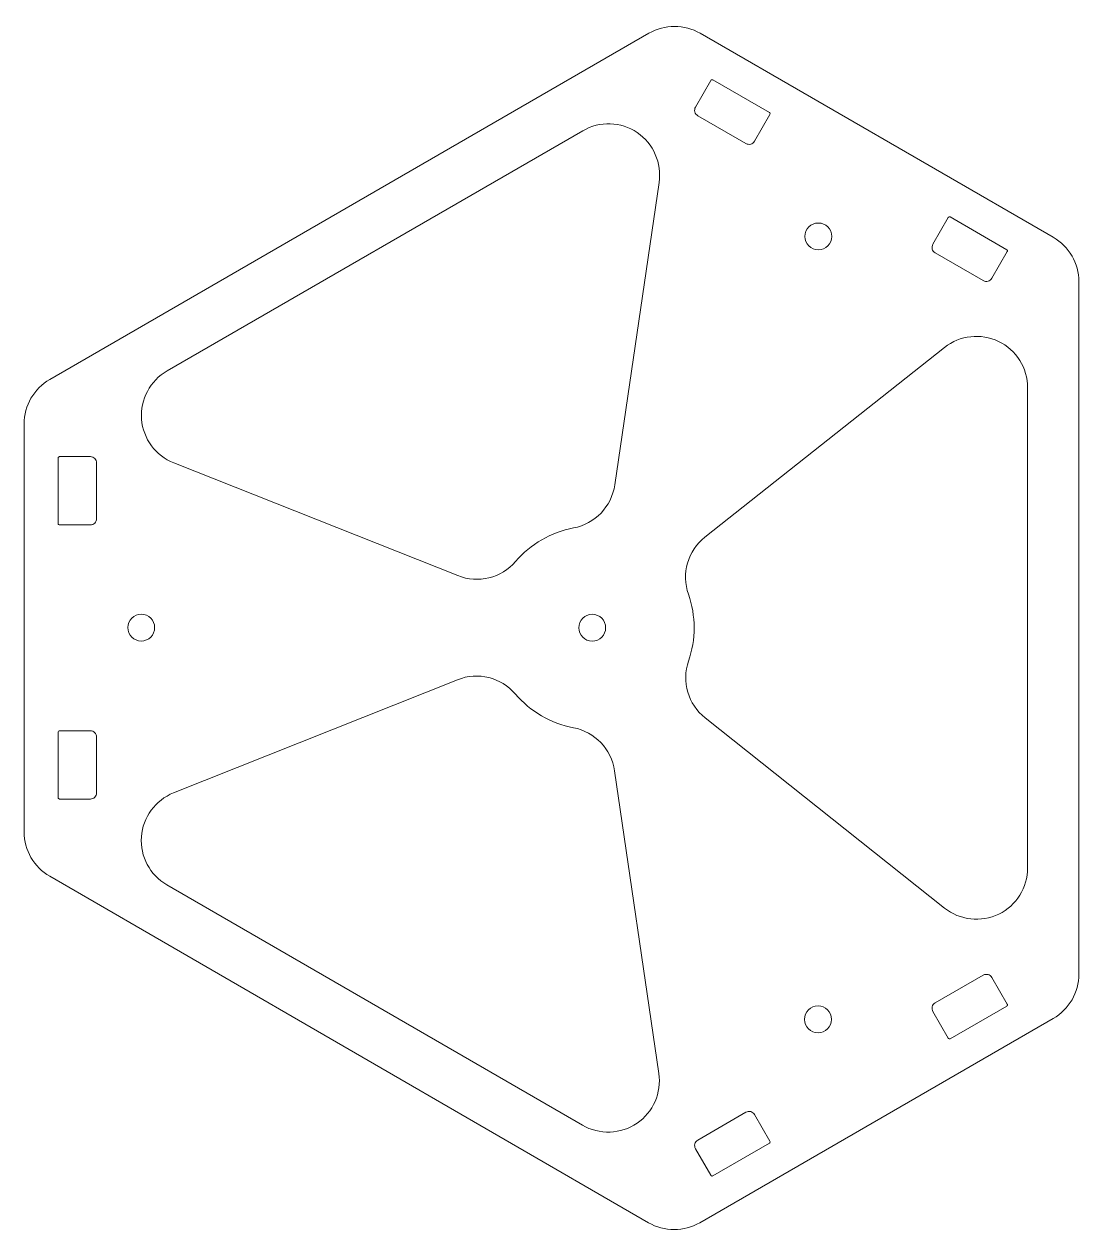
# Model space of a CAD drawing. Header units: inches. Extents: x -7 to 91, y -18 to 94.
import ezdxf

# ---------------------------------------------------------------- set-up
doc = ezdxf.new("R2010")
doc.units = ezdxf.units.IN
doc.header["$MEASUREMENT"] = 0
doc.layers.add('Layer 1', color=7, linetype='Continuous')

msp = doc.modelspace()

# ---------------------------------------------------------------- linework, layer by layer
at = {"layer": 'Layer 1', "lineweight": 0}
for points, knots in [([(88.92, 1.4), (90.4, 2.25), (91.31, 3.83), (91.31, 5.54), (91.31, 5.54), (91.31, 70), (91.31, 70), (91.31, 71.71), (90.4, 73.28), (88.92, 74.13), (88.92, 74.13), (56.04, 93.12), (56.04, 93.12), (54.56, 93.97), (52.74, 93.97), (51.26, 93.12), (51.26, 93.12), (-4.55, 60.9), (-4.55, 60.9), (-6.03, 60.04), (-6.94, 58.47), (-6.94, 56.76), (-6.94, 56.76), (-6.94, 18.77), (-6.94, 18.77), (-6.94, 17.07), (-6.03, 15.49), (-4.55, 14.64), (-4.55, 14.64), (51.22, -17.61), (51.22, -17.61), (52.7, -18.46), (54.52, -18.46), (55.99, -17.61), (55.99, -17.61), (88.92, 1.4), (88.92, 1.4), (88.92, 1.4), (88.92, 1.4), (88.92, 1.4)], [0, 0, 0, 0, 1, 1, 1, 2, 2, 2, 3, 3, 3, 4, 4, 4, 5, 5, 5, 6, 6, 6, 7, 7, 7, 8, 8, 8, 9, 9, 9, 10, 10, 10, 11, 11, 11, 12, 12, 12, 13, 13, 13, 13]), ([(62.49, 85.74), (62.52, 85.72), (62.54, 85.69), (62.55, 85.66), (62.56, 85.63), (62.55, 85.59), (62.53, 85.56), (62.53, 85.56), (61.1, 83.08), (61.1, 83.08), (61.02, 82.94), (60.89, 82.84), (60.74, 82.8), (60.6, 82.76), (60.43, 82.79), (60.3, 82.86), (60.3, 82.86), (55.81, 85.45), (55.81, 85.45), (55.68, 85.53), (55.58, 85.66), (55.54, 85.81), (55.5, 85.96), (55.52, 86.12), (55.6, 86.25), (55.6, 86.25), (57.03, 88.74), (57.03, 88.74), (57.05, 88.77), (57.08, 88.79), (57.11, 88.8), (57.14, 88.8), (57.18, 88.8), (57.21, 88.78), (57.21, 88.78), (62.49, 85.74), (62.49, 85.74), (62.49, 85.74), (62.49, 85.74), (62.49, 85.74)], [0, 0, 0, 0, 1, 1, 1, 2, 2, 2, 3, 3, 3, 4, 4, 4, 5, 5, 5, 6, 6, 6, 7, 7, 7, 8, 8, 8, 9, 9, 9, 10, 10, 10, 11, 11, 11, 12, 12, 12, 13, 13, 13, 13]), ([(48.08, 51.07), (47.78, 49.06), (46.24, 47.45), (44.24, 47.07), (42.14, 46.67), (40.24, 45.57), (38.84, 43.95), (37.51, 42.41), (35.35, 41.88), (33.46, 42.63), (33.46, 42.63), (7.01, 53.12), (7.01, 53.12), (5.31, 53.79), (4.14, 55.38), (4, 57.2), (3.86, 59.02), (4.8, 60.78), (6.38, 61.7), (6.38, 61.7), (45.1, 84.05), (45.1, 84.05), (46.68, 84.97), (48.65, 84.9), (50.17, 83.88), (51.68, 82.86), (52.47, 81.03), (52.21, 79.22), (52.21, 79.22), (48.08, 51.07), (48.08, 51.07), (48.08, 51.07), (48.08, 51.07), (48.08, 51.07)], [0, 0, 0, 0, 1, 1, 1, 2, 2, 2, 3, 3, 3, 4, 4, 4, 5, 5, 5, 6, 6, 6, 7, 7, 7, 8, 8, 8, 9, 9, 9, 10, 10, 10, 11, 11, 11, 11]), ([(68.29, 74.21), (68.29, 73.52), (67.73, 72.96), (67.04, 72.96), (66.35, 72.96), (65.79, 73.52), (65.79, 74.21), (65.79, 74.9), (66.35, 75.46), (67.04, 75.46), (67.73, 75.46), (68.29, 74.9), (68.29, 74.21)], [0, 0, 0, 0, 1, 1, 1, 2, 2, 2, 3, 3, 3, 4, 4, 4, 4]), ([(84.59, 72.97), (84.62, 72.96), (84.64, 72.93), (84.65, 72.89), (84.66, 72.86), (84.66, 72.83), (84.64, 72.8), (84.64, 72.8), (83.21, 70.31), (83.21, 70.31), (83.13, 70.18), (83, 70.08), (82.85, 70.04), (82.7, 70), (82.54, 70.02), (82.41, 70.1), (82.41, 70.1), (77.92, 72.69), (77.92, 72.69), (77.79, 72.77), (77.69, 72.89), (77.65, 73.04), (77.61, 73.19), (77.63, 73.35), (77.71, 73.49), (77.71, 73.49), (79.14, 75.97), (79.14, 75.97), (79.16, 76), (79.19, 76.02), (79.22, 76.03), (79.25, 76.04), (79.29, 76.04), (79.32, 76.02), (79.32, 76.02), (84.59, 72.97), (84.59, 72.97), (84.59, 72.97), (84.59, 72.97), (84.59, 72.97)], [0, 0, 0, 0, 1, 1, 1, 2, 2, 2, 3, 3, 3, 4, 4, 4, 5, 5, 5, 6, 6, 6, 7, 7, 7, 8, 8, 8, 9, 9, 9, 10, 10, 10, 11, 11, 11, 12, 12, 12, 13, 13, 13, 13]), ([(56.5, 29.38), (54.91, 30.64), (54.29, 32.77), (54.95, 34.68), (55.65, 36.69), (55.64, 38.88), (54.94, 40.89), (54.27, 42.81), (54.89, 44.95), (56.48, 46.22), (56.48, 46.22), (78.79, 63.87), (78.79, 63.87), (80.23, 65.01), (82.18, 65.23), (83.83, 64.44), (85.48, 63.65), (86.53, 61.96), (86.53, 60.13), (86.53, 60.13), (86.53, 15.42), (86.53, 15.42), (86.54, 13.59), (85.5, 11.92), (83.85, 11.12), (82.2, 10.32), (80.23, 10.55), (78.79, 11.68), (78.79, 11.68), (56.5, 29.38), (56.5, 29.38), (56.5, 29.38), (56.5, 29.38), (56.5, 29.38)], [0, 0, 0, 0, 1, 1, 1, 2, 2, 2, 3, 3, 3, 4, 4, 4, 5, 5, 5, 6, 6, 6, 7, 7, 7, 8, 8, 8, 9, 9, 9, 10, 10, 10, 11, 11, 11, 11]), ([(-3.77, 53.58), (-3.77, 53.61), (-3.75, 53.64), (-3.73, 53.67), (-3.71, 53.69), (-3.67, 53.71), (-3.64, 53.71), (-3.64, 53.71), (-0.77, 53.71), (-0.77, 53.71), (-0.62, 53.71), (-0.47, 53.64), (-0.36, 53.54), (-0.25, 53.43), (-0.19, 53.28), (-0.19, 53.12), (-0.19, 53.12), (-0.19, 47.94), (-0.19, 47.94), (-0.19, 47.79), (-0.25, 47.64), (-0.36, 47.53), (-0.47, 47.42), (-0.62, 47.36), (-0.77, 47.36), (-0.77, 47.36), (-3.64, 47.36), (-3.64, 47.36), (-3.67, 47.36), (-3.71, 47.37), (-3.73, 47.39), (-3.75, 47.42), (-3.77, 47.45), (-3.77, 47.48), (-3.77, 47.48), (-3.77, 53.58), (-3.77, 53.58), (-3.77, 53.58), (-3.77, 53.58), (-3.77, 53.58)], [0, 0, 0, 0, 1, 1, 1, 2, 2, 2, 3, 3, 3, 4, 4, 4, 5, 5, 5, 6, 6, 6, 7, 7, 7, 8, 8, 8, 9, 9, 9, 10, 10, 10, 11, 11, 11, 12, 12, 12, 13, 13, 13, 13]), ([(5.22, 37.79), (5.22, 37.1), (4.66, 36.54), (3.97, 36.54), (3.28, 36.54), (2.72, 37.1), (2.72, 37.79), (2.72, 38.48), (3.28, 39.04), (3.97, 39.04), (4.66, 39.04), (5.22, 38.48), (5.22, 37.79)], [0, 0, 0, 0, 1, 1, 1, 2, 2, 2, 3, 3, 3, 4, 4, 4, 4]), ([(47.23, 37.78), (47.23, 37.09), (46.67, 36.53), (45.98, 36.53), (45.28, 36.53), (44.73, 37.09), (44.73, 37.78), (44.73, 38.47), (45.28, 39.03), (45.98, 39.03), (46.67, 39.03), (47.23, 38.47), (47.23, 37.78)], [0, 0, 0, 0, 1, 1, 1, 2, 2, 2, 3, 3, 3, 4, 4, 4, 4]), ([(52.18, -3.71), (52.45, -5.52), (51.66, -7.32), (50.15, -8.35), (48.64, -9.38), (46.65, -9.45), (45.06, -8.53), (45.06, -8.53), (6.36, 13.84), (6.36, 13.84), (4.78, 14.75), (3.85, 16.49), (3.98, 18.31), (4.11, 20.13), (5.29, 21.73), (6.98, 22.41), (6.98, 22.41), (33.43, 32.94), (33.43, 32.94), (35.33, 33.7), (37.49, 33.16), (38.82, 31.61), (40.22, 29.98), (42.12, 28.88), (44.23, 28.47), (46.22, 28.09), (47.76, 26.48), (48.05, 24.47), (48.05, 24.47), (52.18, -3.71), (52.18, -3.71), (52.18, -3.71), (52.18, -3.71), (52.18, -3.71)], [0, 0, 0, 0, 1, 1, 1, 2, 2, 2, 3, 3, 3, 4, 4, 4, 5, 5, 5, 6, 6, 6, 7, 7, 7, 8, 8, 8, 9, 9, 9, 10, 10, 10, 11, 11, 11, 11]), ([(-3.77, 28.05), (-3.77, 28.09), (-3.75, 28.12), (-3.73, 28.14), (-3.71, 28.17), (-3.67, 28.18), (-3.64, 28.18), (-3.64, 28.18), (-0.77, 28.18), (-0.77, 28.18), (-0.62, 28.18), (-0.47, 28.12), (-0.36, 28.01), (-0.25, 27.9), (-0.19, 27.75), (-0.19, 27.59), (-0.19, 27.59), (-0.19, 22.41), (-0.19, 22.41), (-0.19, 22.26), (-0.25, 22.11), (-0.36, 22), (-0.47, 21.89), (-0.62, 21.83), (-0.77, 21.83), (-0.77, 21.83), (-3.64, 21.83), (-3.64, 21.83), (-3.67, 21.83), (-3.71, 21.84), (-3.73, 21.87), (-3.75, 21.89), (-3.77, 21.92), (-3.77, 21.96), (-3.77, 21.96), (-3.77, 28.05), (-3.77, 28.05), (-3.77, 28.05), (-3.77, 28.05), (-3.77, 28.05)], [0, 0, 0, 0, 1, 1, 1, 2, 2, 2, 3, 3, 3, 4, 4, 4, 5, 5, 5, 6, 6, 6, 7, 7, 7, 8, 8, 8, 9, 9, 9, 10, 10, 10, 11, 11, 11, 12, 12, 12, 13, 13, 13, 13]), ([(79.32, -0.49), (79.29, -0.5), (79.25, -0.51), (79.22, -0.5), (79.19, -0.49), (79.16, -0.47), (79.14, -0.44), (79.14, -0.44), (77.71, 2.05), (77.71, 2.05), (77.63, 2.18), (77.61, 2.34), (77.65, 2.49), (77.69, 2.64), (77.79, 2.77), (77.92, 2.85), (77.92, 2.85), (82.41, 5.44), (82.41, 5.44), (82.54, 5.51), (82.7, 5.53), (82.85, 5.49), (83, 5.45), (83.13, 5.36), (83.21, 5.22), (83.21, 5.22), (84.64, 2.74), (84.64, 2.74), (84.66, 2.71), (84.66, 2.67), (84.65, 2.64), (84.65, 2.61), (84.62, 2.58), (84.59, 2.56), (84.59, 2.56), (79.32, -0.49), (79.32, -0.49), (79.32, -0.49), (79.32, -0.49), (79.32, -0.49)], [0, 0, 0, 0, 1, 1, 1, 2, 2, 2, 3, 3, 3, 4, 4, 4, 5, 5, 5, 6, 6, 6, 7, 7, 7, 8, 8, 8, 9, 9, 9, 10, 10, 10, 11, 11, 11, 12, 12, 12, 13, 13, 13, 13]), ([(68.26, 1.32), (68.26, 0.63), (67.7, 0.07), (67.01, 0.07), (66.32, 0.07), (65.76, 0.63), (65.76, 1.32), (65.76, 2.01), (66.32, 2.57), (67.01, 2.57), (67.7, 2.57), (68.26, 2.01), (68.26, 1.32)], [0, 0, 0, 0, 1, 1, 1, 2, 2, 2, 3, 3, 3, 4, 4, 4, 4]), ([(57.21, -13.25), (57.18, -13.27), (57.14, -13.27), (57.11, -13.26), (57.08, -13.25), (57.05, -13.23), (57.03, -13.2), (57.03, -13.2), (55.6, -10.72), (55.6, -10.72), (55.52, -10.58), (55.5, -10.42), (55.54, -10.27), (55.58, -10.12), (55.68, -10), (55.81, -9.92), (55.81, -9.92), (60.3, -7.33), (60.3, -7.33), (60.43, -7.25), (60.59, -7.23), (60.74, -7.27), (60.89, -7.31), (61.02, -7.41), (61.1, -7.54), (61.1, -7.54), (62.53, -10.03), (62.53, -10.03), (62.55, -10.06), (62.56, -10.09), (62.55, -10.12), (62.54, -10.16), (62.52, -10.18), (62.49, -10.2), (62.49, -10.2), (57.21, -13.25), (57.21, -13.25), (57.21, -13.25), (57.21, -13.25), (57.21, -13.25)], [0, 0, 0, 0, 1, 1, 1, 2, 2, 2, 3, 3, 3, 4, 4, 4, 5, 5, 5, 6, 6, 6, 7, 7, 7, 8, 8, 8, 9, 9, 9, 10, 10, 10, 11, 11, 11, 12, 12, 12, 13, 13, 13, 13])]:
    msp.add_open_spline(points, degree=3, knots=knots, dxfattribs=at)

doc.saveas('drawing.dxf')
